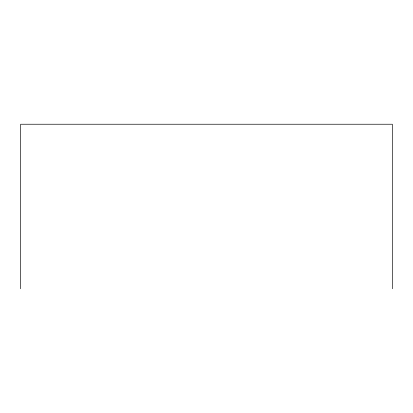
<?xml version="1.0" encoding="UTF-8"?>
<svg xmlns="http://www.w3.org/2000/svg" width="413" height="413" viewBox="0 0 413 413"><rect width="100%" height="100%" fill="white"/><g stroke="black" fill="none" stroke-linecap="round" stroke-linejoin="round"><path stroke-width="0.62" d="M392.35 288.764L392.35 124.236L20.65 124.236L20.65 288.764"/></g></svg>
